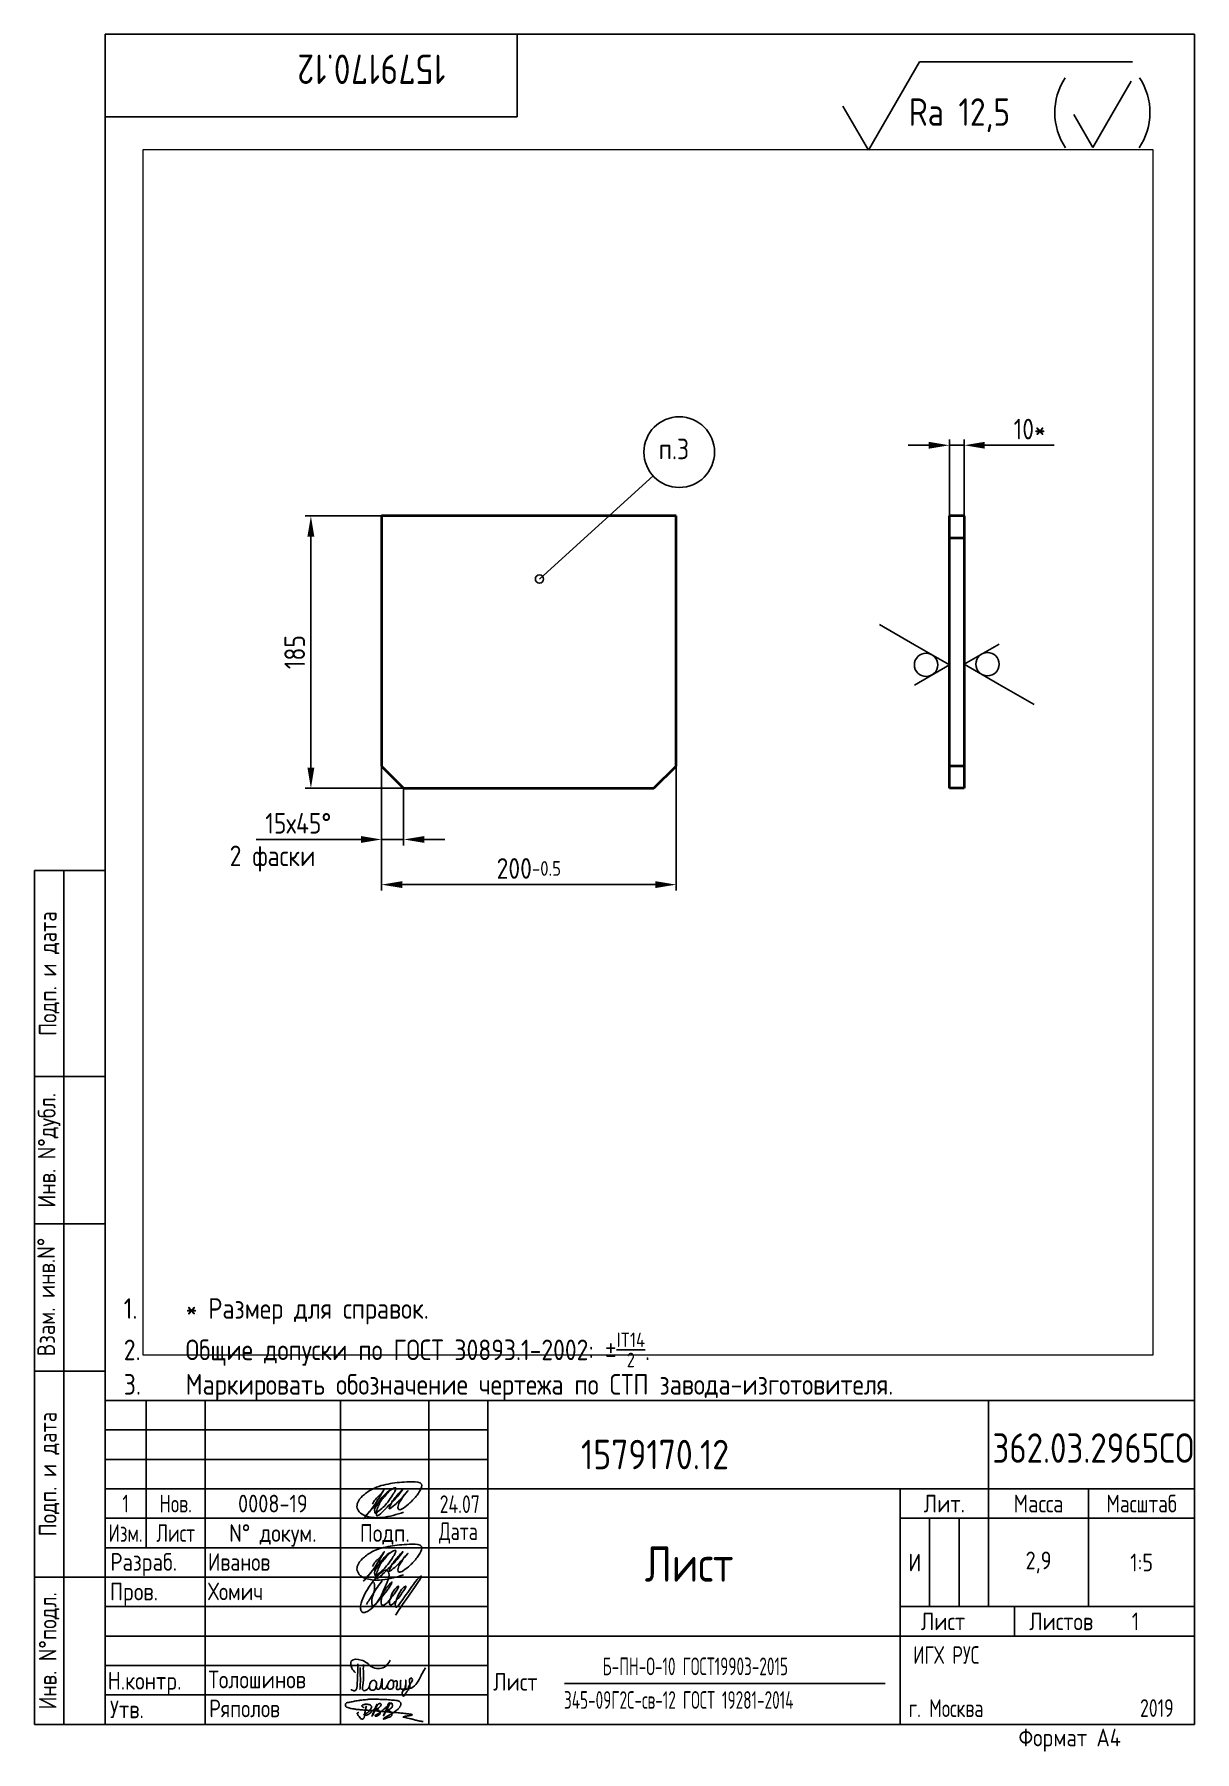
# Paper-space layout 'Лист1' of a CAD drawing. Header units: millimetres. Extents: x 9 to 206, y -2 to 290.
# The model-space entities are those that its viewports show. They can reach past a viewport. Long polylines and large blocks are cut down to what shows.
import ezdxf
from ezdxf.enums import TextEntityAlignment as Align

# ---------------------------------------------------------------- set-up
doc = ezdxf.new("R2010")
doc.units = ezdxf.units.MM
for name, color, linetype in [('12_SURFACE_FINISH', 7, 'Continuous'), ('Bord', 1, 'Continuous'), ('Cont', 6, 'Continuous'), ('Dim', 7, 'Continuous'), ('Text', 3, 'Continuous'), ('Textb', 6, 'Continuous'), ('Подписи', 10, 'Continuous')]:
    doc.layers.add(name, color=color, linetype=linetype)
doc.layers.add('AM_VIEWS', color=1, linetype='Continuous', lineweight=25, plot=False)
doc.layers.add('Con', color=6, linetype='Continuous', lineweight=40)
doc.layers.add('Основные', color=5, linetype='Continuous', lineweight=40)
doc.styles.add('Style1', font='romans.shx', dxfattribs={"width": 0.8})
doc.dimstyles.new('DIMSTYLE_1$0', dxfattribs={"dimtxt": 3.5, "dimasz": 3.5, "dimexe": 1, "dimexo": 0, "dimgap": 1, "dimtad": 1, "dimdec": 1, "dimlfac": 5, "dimtxsty": 'Style1', "dimcen": 0.09, "dimadec": 1, "dimazin": 2, "dimtp": 0.8, "dimtm": 0.8, "dimtfac": 1, "dimtdec": 1, "dimtofl": 0, "dimtmove": 0, "dimatfit": 3, "dimfxl": 1, "dimtolj": 1, "dimarcsym": 0})

# ---------------------------------------------------------------- blocks, each defined once
blk = doc.blocks.new('A$C63F45750')
at = {"layer": 'Text'}
for points, knots in [([(3.17, 2.37), (3.12, 2.38), (3.04, 2.41), (2.94, 2.5), (2.85, 2.57), (2.79, 2.69), (2.87, 2.77), (2.99, 2.84), (3.16, 2.89), (3.36, 2.93), (3.6, 2.95), (3.82, 2.92), (4.05, 2.87), (4.25, 2.78), (4.45, 2.63), (4.46, 2.42), (4.38, 2.26), (4.28, 2.1), (4.17, 1.94), (4.03, 1.78), (3.89, 1.62), (3.75, 1.52), (3.63, 1.43), (3.49, 1.36), (3.35, 1.3), (3.24, 1.25), (3.16, 1.21), (3.12, 1.15), (3.19, 1.1), (3.27, 1.09), (3.4, 1.07), (3.55, 1.07), (3.72, 1.12), (3.92, 1.19), (4.1, 1.34), (4.26, 1.51), (4.44, 1.65), (4.59, 1.81), (4.74, 1.93), (4.84, 2.04), (4.93, 2.14), (5.07, 2.29), (5.19, 2.53), (5.28, 2.68), (5.35, 2.96), (5.23, 2.66), (5.2, 2.44), (5.04, 2.09), (4.95, 1.81), (4.86, 1.57), (4.75, 1.31), (4.67, 1.12), (4.46, 0.78), (4.62, 1.17), (4.71, 1.45), (4.88, 1.74), (5.01, 2), (5.08, 2.19), (5.19, 2.4), (5.32, 2.58), (5.4, 2.75), (5.52, 2.89), (5.65, 3.04), (5.85, 3.1), (6.02, 3.03), (6.08, 2.87), (6.03, 2.7), (5.9, 2.51), (5.7, 2.37), (5.55, 2.23), (5.4, 2.17), (5.31, 2.12), (5.12, 2.09), (5.35, 2.07), (5.48, 2), (5.64, 1.93), (5.75, 1.8), (5.85, 1.67), (5.89, 1.54), (5.89, 1.37), (5.8, 1.2), (5.63, 1.06), (5.41, 0.94), (5.23, 0.86), (5.02, 0.92), (5.13, 1.1), (5.28, 1.16), (5.44, 1.27), (5.61, 1.36), (5.74, 1.46), (5.86, 1.53), (5.95, 1.61), (6.05, 1.69), (6.15, 1.77), (6.28, 1.87), (6.46, 2.02), (6.65, 2.19), (6.83, 2.37), (6.98, 2.49), (7.11, 2.61), (7.2, 2.74), (7.32, 2.84), (7.42, 2.97), (7.48, 3.08), (7.48, 3.27), (7.34, 3.08), (7.28, 2.94), (7.18, 2.69), (7.1, 2.46), (7, 2.22), (6.93, 1.98), (6.83, 1.78), (6.73, 1.55), (6.67, 1.34), (6.6, 1.14), (6.56, 1.03), (6.39, 0.99), (6.62, 1.33), (6.75, 1.54), (6.93, 1.87), (7.05, 2.08), (7.18, 2.32), (7.33, 2.6), (7.47, 2.89), (7.6, 3.07), (7.79, 3.18), (7.95, 3.01), (8, 2.81), (7.99, 2.62), (7.94, 2.46), (7.83, 2.33), (7.69, 2.22), (7.53, 2.11), (7.37, 2.03), (7.21, 1.99), (7.11, 1.97), (6.89, 1.98), (7.07, 1.94), (7.15, 1.9), (7.27, 1.88), (7.39, 1.84), (7.52, 1.81), (7.62, 1.72), (7.7, 1.62), (7.78, 1.51), (7.83, 1.39), (7.87, 1.26), (7.88, 1.13), (7.86, 0.99), (7.75, 0.88), (7.6, 0.77), (7.4, 0.73), (7.19, 0.66), (6.97, 0.55), (6.71, 0.48), (6.57, 0.44), (6.42, 0.42), (6.52, 0.58), (6.61, 0.64), (6.81, 0.78), (7.06, 0.89), (7.33, 1.04), (7.55, 1.16), (7.7, 1.24), (7.84, 1.32), (7.99, 1.43), (8.21, 1.58), (8.48, 1.76), (8.74, 1.95), (8.97, 2.12), (9.1, 2.29), (9.23, 2.44), (9.3, 2.6), (9.37, 2.74), (9.42, 2.92), (9.45, 3.13), (9.21, 3.48), (8.67, 3.59), (8.09, 3.63), (7.57, 3.66), (7.06, 3.74), (6.57, 3.75), (6.09, 3.74), (5.67, 3.78), (5.28, 3.78), (4.96, 3.81), (4.65, 3.83), (4.31, 3.82), (3.97, 3.79), (3.61, 3.74), (3.22, 3.67), (2.86, 3.66), (2.53, 3.61), (2.18, 3.52), (1.78, 3.54), (1.38, 3.37), (0.96, 3.35), (0.58, 3.24), (0.25, 3.19), (0.03, 3.06), (-0.03, 2.83), (0.02, 2.6), (0.26, 2.38), (0.59, 2.33), (1, 2.2), (1.48, 2.15), (1.93, 2.05), (2.35, 2.02), (2.72, 2.01), (3.11, 1.94), (3.68, 1.94), (4.25, 1.83), (4.91, 1.87), (5.53, 1.76), (6.13, 1.72), (6.73, 1.71), (7.32, 1.62), (7.99, 1.55), (8.64, 1.54), (9.16, 1.46), (9.61, 1.42), (10.03, 1.4), (10.41, 1.32), (10.73, 1.29), (11.01, 1.24), (11.18, 1.23), (11.42, 1.14), (11.18, 1.06), (11.01, 1.03), (10.71, 0.98), (10.37, 0.92), (10.1, 0.91), (9.65, 0.75), (10.22, 0.67), (10.54, 0.59), (11.08, 0.47), (11.61, 0.35), (12.17, 0.15), (12.64, 0.08), (12.98, 0.03), (13.11, 0.01), (13.18, 0)], [0, 0, 0, 0, 0.153866, 0.270441, 0.388867, 0.510533, 0.592156, 0.71333, 0.90842, 1.11344, 1.349254, 1.61246, 1.782219, 2.047249, 2.291879, 2.451528, 2.651081, 2.806158, 3.017979, 3.227348, 3.462381, 3.633009, 3.75766, 3.920516, 4.080796, 4.214529, 4.291786, 4.349969, 4.397594, 4.50822, 4.594826, 4.799244, 4.954392, 5.128468, 5.437537, 5.632649, 5.842485, 6.094987, 6.293219, 6.410959, 6.551192, 6.687808, 7.022147, 7.294342, 7.425356, 7.52079, 7.946481, 8.313051, 8.59833, 8.833695, 9.090496, 9.427695, 9.601191, 9.883219, 10.093306, 10.673943, 10.798776, 10.974628, 11.287247, 11.486184, 11.648652, 11.848902, 12.027194, 12.25348, 12.40059, 12.537783, 12.716293, 12.91523, 13.208551, 13.438489, 13.549668, 13.67779, 13.77127, 13.930001, 14.029091, 14.272112, 14.434836, 14.547084, 14.739051, 14.830983, 15.061241, 15.268922, 15.500489, 15.788979, 15.879568, 16.024283, 16.221854, 16.418714, 16.593102, 16.783247, 16.91018, 17.018213, 17.135263, 17.278205, 17.430482, 17.620087, 17.979626, 18.191789, 18.388716, 18.565718, 18.714854, 18.857929, 19.039974, 19.171375, 19.283034, 19.400085, 19.618058, 19.882245, 20.150781, 20.377854, 20.649532, 20.89723, 21.042543, 21.40016, 21.557817, 21.667145, 21.752781, 21.926256, 22.412297, 22.813145, 22.961412, 23.171289, 23.607257, 23.940428, 24.110007, 24.291214, 24.48084, 24.697609, 24.904078, 25.034245, 25.218018, 25.407651, 25.573473, 25.787447, 25.930292, 26.051316, 26.18846, 26.285312, 26.406799, 26.52425, 26.630463, 26.793722, 26.898606, 27.029313, 27.171012, 27.314101, 27.419918, 27.580557, 27.709367, 27.829268, 28.024364, 28.266961, 28.41242, 28.705761, 28.989137, 29.187748, 29.233768, 29.332802, 29.529535, 29.667094, 30.039923, 30.332117, 30.61061, 30.769982, 30.856778, 31.109923, 31.313488, 31.656425, 32.066331, 32.296628, 32.49714, 32.710276, 32.891468, 33.014834, 33.177747, 33.444503, 33.618009, 34.409008, 34.914636, 35.419802, 35.95397, 36.458179, 36.88069, 37.388403, 37.738353, 38.034261, 38.353468, 38.693154, 39.037638, 39.391136, 39.787481, 40.203773, 40.488977, 40.784975, 41.26625, 41.668005, 42.070065, 42.499388, 42.869834, 43.079573, 43.213439, 43.554591, 43.717296, 44.153724, 44.506336, 45.019111, 45.587859, 45.90191, 46.270392, 46.703958, 47.093115, 47.952647, 48.44014, 49.079253, 49.808223, 50.268654, 50.851051, 51.604831, 52.298429, 52.776925, 53.1907, 53.661988, 54.042386, 54.348524, 54.616841, 54.853814, 54.983777, 55.126096, 55.333328, 55.613101, 56.008732, 56.315809, 56.59982, 56.87931, 57.399251, 57.889617, 58.432507, 59.066698, 59.660314, 59.862668, 60.07277, 60.07277, 60.07277, 60.07277]), ([(2.31, 1.53), (2.26, 1.52), (2.17, 1.51), (2.06, 1.48), (1.93, 1.38), (2.07, 1.25), (2.14, 1.11), (2.26, 0.93), (2.39, 0.72), (2.57, 0.54), (2.71, 0.44), (2.86, 0.4), (3.02, 0.43), (3.14, 0.54), (3.21, 0.79), (3.25, 1.07), (3.31, 1.4), (3.35, 1.67), (3.38, 1.92), (3.47, 2.19), (3.5, 2.43), (3.54, 2.59), (3.56, 2.64)], [0, 0, 0, 0, 0.15847, 0.269731, 0.363591, 0.555514, 0.688037, 0.848606, 1.204359, 1.433632, 1.58673, 1.729549, 1.880686, 2.057874, 2.19169, 2.63505, 2.928153, 3.184121, 3.441863, 3.696117, 4.025873, 4.178055, 4.178055, 4.178055, 4.178055])]:
    blk.add_open_spline(points, degree=3, knots=knots, dxfattribs=at)
blk = doc.blocks.new('A$C4F4A4F5D')
at = {"layer": 'Основные', "lineweight": 25}
for points, knots in [([(0.76, 2.84), (0.53, 3.07), (0.02, 3.58), (-0.25, 5.26), (1.65, 5.12), (2.72, 4.57), (3.71, 3.46), (5.71, 3.44), (6.39, 4.52), (6.67, 4.97)], [0, 0, 0, 0, 0.995549, 2.196439, 3.853213, 4.970011, 6.02292, 8.170898, 9.705386, 9.705386, 9.705386, 9.705386]), ([(1.19, 4.34), (1.17, 3.4), (1.13, 2.06), (0.98, -0.44), (0.2, -0.16), (0.03, -0.03), (0, 0)], [0, 0, 0, 0, 3.274293, 4.654149, 5.171803, 5.30168, 5.30168, 5.30168, 5.30168]), ([(1.58, 3.74), (1.58, 3.25), (1.58, 2.32), (1.61, 1.07), (1.55, 0.31), (1.53, 0)], [0, 0, 0, 0, 1.453969, 2.804084, 3.740223, 3.740223, 3.740223, 3.740223]), ([(2.1, 4.21), (2.1, 3.72), (2.08, 2.67), (2.22, 1.45), (1.71, -0.56), (3.23, 0.14), (3.06, 1.09), (3.85, 1.74), (4.43, 1.17), (4.31, 0.54), (4.11, -0.15), (3.33, -0.21), (3.11, 0.28), (3.13, 0.53), (3.14, 0.66)], [0, 0, 0, 0, 1.402041, 3.063923, 4.415037, 5.298701, 6.374637, 7.087927, 7.603499, 8.330482, 8.911132, 9.613125, 9.996533, 10.366919, 10.366919, 10.366919, 10.366919]), ([(7.18, 1.27), (7.27, 1.3), (7.44, 1.37), (7.78, 1.56), (7.87, 1.06), (7.83, 0.71), (7.66, -0.05), (8.07, 0.01), (8.43, 0.12), (8.39, 0.68), (8.46, 1.9), (8.39, 0.94), (8.43, 0.6), (8.37, 0.05), (8.74, 0.07), (9.11, -0.03), (9.26, 0.49), (9.33, 0.95), (9.27, 1.34), (9.32, 1.77), (9.28, 0.91), (9.34, 0.6), (9.2, 0.14), (9.65, -0.01), (9.83, 0.61), (10.14, 1.03), (10.6, 1.72), (9.95, 2.11), (9.91, 1.23), (10.07, 0.69), (9.92, 0), (9.35, -0.37), (8.95, -1.56), (8.34, 0.07), (10.28, -0.02), (11.26, 1.1), (11.82, 2.15), (12.24, 3.04), (12.52, 3.46), (12.65, 3.65)], [0, 0, 0, 0, 0.305783, 0.619019, 0.796582, 1.5526, 2.082394, 2.34716, 2.5822, 3.136594, 4.040413, 4.363654, 5.267311, 5.441668, 5.78494, 6.114287, 6.466434, 7.104395, 7.620812, 7.679251, 8.272982, 8.692439, 9.1059, 9.338721, 9.784511, 10.568279, 11.297869, 11.566962, 12.285888, 12.851793, 13.545205, 14.102749, 15.055561, 15.671649, 17.422398, 18.699613, 20.16544, 20.963871, 21.66672, 21.66672, 21.66672, 21.66672]), ([(4.28, 0.44), (4.31, 0.37), (4.37, 0.25), (4.41, 0.06), (4.62, -0.05), (5, 0.18), (5.14, 0.84), (5.2, 1.3), (5.31, 2.06), (5.31, 1.17), (5.3, 0.78), (5.2, 0.26), (5.58, -0.01), (5.91, 0.16), (6.08, 0.5), (6.26, 0.9), (6.43, 1.31), (6.72, 1.59), (7.17, 1.58), (7.18, 1.05), (7.31, 0.57), (6.99, 0.02), (6.34, -0.02), (6.17, 0.51), (6.24, 0.79), (6.27, 0.92)], [0, 0, 0, 0, 0.247339, 0.413433, 0.559308, 0.874045, 1.558567, 2.392422, 2.645523, 3.22433, 3.719885, 4.231527, 4.573657, 4.879974, 5.190145, 5.704595, 6.19318, 6.529505, 6.863422, 7.269696, 7.83948, 8.395909, 8.926487, 9.378613, 9.791445, 9.791445, 9.791445, 9.791445])]:
    blk.add_open_spline(points, degree=3, knots=knots, dxfattribs=at)
blk = doc.blocks.new('*D6')
at = {"layer": 'Defpoints', "color": 0, "transparency": 16777216}
for p in [(178.95, 179.5), (228.95, 179.5), (228.95, 159.39)]:
    blk.add_point(p, dxfattribs=at)
at = {"layer": 'Dim', "color": 0, "lineweight": -2, "transparency": 16777216}
for p, q in [((178.95, 179.5), (178.95, 158.39)), ((228.95, 179.5), (228.95, 158.39)), ((182.45, 159.39), (225.45, 159.39))]:
    blk.add_line(p, q, dxfattribs=at)
at = {"layer": 'Dim', "color": 0, "transparency": 16777216}
for points in [[(182.45, 159.98), (182.45, 158.81), (178.95, 159.39)], [(225.45, 159.98), (225.45, 158.81), (228.95, 159.39)]]:
    blk.add_solid(points, dxfattribs=at)
at = {"layer": 'Dim', "color": 0, "transparency": 16777216, "insert": (203.95, 162.14), "char_height": 3.5, "attachment_point": 5, "style": 'Style1'}
blk.add_mtext('\\A1;200{}{\\H0.71x;\\C3;-0.5}', dxfattribs=at)
blk = doc.blocks.new('*D7')
at = {"layer": 'Defpoints', "color": 0, "transparency": 16777216}
for p in [(166.95, 222), (178.95, 222), (182.7, 175.75)]:
    blk.add_point(p, dxfattribs=at)
at = {"layer": 'Dim', "color": 0, "lineweight": -2, "transparency": 16777216}
for p, q in [((178.95, 222), (165.95, 222)), ((166.95, 179.25), (166.95, 218.5)), ((182.7, 175.75), (165.95, 175.75))]:
    blk.add_line(p, q, dxfattribs=at)
at = {"layer": 'Dim', "color": 0, "transparency": 16777216}
for points in [[(166.36, 218.5), (167.53, 218.5), (166.95, 222)], [(166.36, 179.25), (167.53, 179.25), (166.95, 175.75)]]:
    blk.add_solid(points, dxfattribs=at)
at = {"layer": 'Dim', "color": 0, "transparency": 16777216, "insert": (164.2, 198.87), "char_height": 3.5, "attachment_point": 5, "rotation": 90, "style": 'Style1'}
blk.add_mtext('\\A1;185', dxfattribs=at)
blk = doc.blocks.new('*D4')
at = {"layer": 'Defpoints', "color": 0, "transparency": 16777216}
for p in [(178.95, 179.5), (182.7, 175.75), (178.95, 167.06)]:
    blk.add_point(p, dxfattribs=at)
at = {"layer": 'Dim', "color": 0, "lineweight": -2, "transparency": 16777216}
for p, q in [((178.95, 179.5), (178.95, 166.06)), ((182.7, 175.75), (182.7, 166.06)), ((175.45, 167.06), (157.68, 167.06)), ((182.7, 167.06), (178.95, 167.06)), ((186.2, 167.06), (189.7, 167.06))]:
    blk.add_line(p, q, dxfattribs=at)
at = {"layer": 'Dim', "color": 0, "transparency": 16777216}
for points in [[(175.45, 167.64), (175.45, 166.48), (178.95, 167.06)], [(186.2, 167.64), (186.2, 166.48), (182.7, 167.06)]]:
    blk.add_solid(points, dxfattribs=at)
at = {"layer": 'Dim', "color": 0, "transparency": 16777216, "insert": (164.81, 169.81), "char_height": 3.5, "attachment_point": 5, "style": 'Style1'}
blk.add_mtext('\\A1;15х45%%D', dxfattribs=at)
blk = doc.blocks.new('_DOTBLANK')
at = {"color": 0, "linetype": 'ByBlock'}
blk.add_line((-1, 0), (0, 0), dxfattribs=at)
blk.add_circle((0, 0), 0.2, dxfattribs=at)
blk = doc.blocks.new('*D5')
at = {"layer": 'Defpoints', "color": 0, "transparency": 16777216}
for p in [(277.86, 234), (275.36, 222), (277.86, 222)]:
    blk.add_point(p, dxfattribs=at)
at = {"layer": 'Dim', "color": 0, "lineweight": -2, "transparency": 16777216}
for p, q in [((271.86, 234), (268.36, 234)), ((275.36, 222), (275.36, 235)), ((275.36, 234), (277.86, 234)), ((277.86, 222), (277.86, 235)), ((281.36, 234), (293.13, 234))]:
    blk.add_line(p, q, dxfattribs=at)
at = {"layer": 'Dim', "color": 0, "transparency": 16777216}
for points in [[(271.86, 234.58), (271.86, 233.42), (275.36, 234)], [(281.36, 234.58), (281.36, 233.42), (277.86, 234)]]:
    blk.add_solid(points, dxfattribs=at)
at = {"layer": 'Dim', "color": 0, "transparency": 16777216, "insert": (288.99, 236.75), "char_height": 3.5, "attachment_point": 5, "style": 'Style1'}
blk.add_mtext('\\A1;10*', dxfattribs=at)

msp = doc.modelspace()

# ---------------------------------------------------------------- linework, layer by layer
at = {"color": 7, "linetype": 'Continuous'}
msp.add_circle((229.487522, 232.832416), 6, dxfattribs=at)
at = {"layer": '12_SURFACE_FINISH', "color": 2, "linetype": 'Continuous'}
for p, q in [((275.359981, 196.70772), (275.359981, 218.249219)), ((277.859981, 206.312232), (277.859981, 218.249219)), ((269.429716, 200.13156), (263.478496, 203.567499)), ((275.359981, 196.70772), (269.429716, 200.13156)), ((283.790246, 200.248768), (277.859981, 196.824928)), ((269.429716, 193.28388), (275.359981, 196.70772)), ((277.859981, 196.824928), (283.790246, 193.401088)), ((283.790246, 193.401088), (289.741466, 189.96515))]:
    msp.add_line(p, q, dxfattribs=at)
for centre in [(271.391231, 196.70772), (281.828731, 196.824928)]:
    msp.add_circle(centre, 1.984375, dxfattribs=at)
at = {"layer": 'Con', "linetype": 'Continuous'}
for p, q in [((178.947278, 221.999219), (178.947278, 179.499219)), ((228.947278, 221.999219), (178.947278, 221.999219)), ((228.947278, 179.499219), (228.947278, 221.999219)), ((275.359981, 175.749219), (275.359981, 221.999219)), ((277.859981, 221.999219), (275.359981, 221.999219)), ((277.859981, 221.999219), (277.859981, 175.749219)), ((277.859981, 218.249219), (275.359981, 218.249219)), ((178.947278, 179.499219), (182.697278, 175.749219)), ((225.197278, 175.749219), (228.947278, 179.499219)), ((277.859981, 179.499219), (275.359981, 179.499219)), ((182.697278, 175.749219), (225.197278, 175.749219)), ((277.859981, 175.749219), (275.359981, 175.749219))]:
    msp.add_line(p, q, dxfattribs=at)
at = {"layer": 'Dim', "linetype": 'Continuous'}
msp.add_lwpolyline([(208.347492, 213.6333), (225.045885, 228.798577)], dxfattribs=at)

# ---------------------------------------------------------------- block references
at = {"layer": 'Dim', "linetype": 'Continuous', "xscale": 3.500000000000001, "yscale": 3.500000000000001, "zscale": 3.500000000000001, "rotation": 222.24534396728345}
msp.add_blockref('_DOTBLANK', (205.756537, 211.280226), dxfattribs=at)

# ---------------------------------------------------------------- texts
at = {"color": 2, "linetype": 'Continuous', "style": 'Style1', "width": 0.8}
msp.add_text('п.3', height=3.4999996, dxfattribs=at).set_placement((225.997723, 231.626312))
at = {"layer": 'Dim', "insert": (151.305386, 166.030716), "char_height": 3.5, "width": 21.7, "attachment_point": 1, "style": 'Style1'}
msp.add_mtext(' 2 фаски', dxfattribs=at)

# ---------------------------------------------------------------- dimensions: what is measured, and where the dimension line sits
at = {"layer": 'Dim'}
dim = msp.add_linear_dim(base=(277.859981, 233.999219), p1=(275.359981, 221.999219), p2=(277.859981, 221.999219), text='<>*', dimstyle='DIMSTYLE_1$0', override={"dimdec": 4, "dimlfac": 4, "dimtofl": 1}, dxfattribs=at)
dim.commit()
dim.dimension.update_dxf_attribs({"geometry": '*D5', "text_midpoint": (288.993315, 233.999219), "dimtype": 160})
dim = msp.add_linear_dim(base=(166.947278, 221.999219), p1=(182.697278, 175.749219), p2=(178.947278, 221.999219), angle=90, dimstyle='DIMSTYLE_1$0', override={"dimdec": 4, "dimlfac": 4, "dimpost": ''}, dxfattribs=at)
dim.commit()
dim.dimension.update_dxf_attribs({"geometry": '*D7', "text_midpoint": (164.197278, 198.874219)})
for base, p1, p2, text, override, picture, middle in [((178.947278, 167.060794), (182.697278, 175.749219), (178.947278, 179.499219), '<>х45%%D', {"dimdec": 4, "dimlfac": 4, "dimtofl": 1}, '*D4', (164.813944, 169.810794)), ((228.947278, 159.39348), (178.947278, 179.499219), (228.947278, 179.499219), '<>{}{\\H0.71x;\\C3;-0.5}', {"dimdec": 4, "dimlfac": 4, "dimpost": '', "dimtp": 0, "dimtm": 0.5, "dimtdec": 1, "dimtzin": 8}, '*D6', (203.947278, 162.14348))]:
    dim = msp.add_linear_dim(base=base, p1=p1, p2=p2, text=text, dimstyle='DIMSTYLE_1$0', override=override, dxfattribs=at)
    dim.commit()
    dim.dimension.update_dxf_attribs({"geometry": picture, "text_midpoint": middle})

psp = doc.layouts.new('Лист1')

# ---------------------------------------------------------------- linework, layer by layer
at = {"layer": '12_SURFACE_FINISH', "color": 2, "linetype": 'Continuous'}
for p, q in [((150.75, 270.41), (159.41, 285.41)), ((159.41, 285.41), (195.58, 285.41)), ((192.09, 276.5), (195.34, 282.13)), ((146.42, 277.91), (150.75, 270.41)), ((185.6, 276.5), (188.85, 270.88)), ((188.85, 270.88), (192.09, 276.5))]:
    psp.add_line(p, q, dxfattribs=at)
for centre, start, end in [((193.12, 276.83), 146.7128, 214.1116), ((187.8, 276.83), 325.8884, 33.2872)]:
    psp.add_arc(centre, 10.74, start, end, dxfattribs=at)
at = {"layer": 'Bord'}
for p, q in [((21.13, 53.1), (86.13, 53.1)), ((21.13, 48.1), (86.13, 48.1)), ((21.13, 43.1), (86.13, 43.1)), ((161.13, 38.1), (161.13, 23.1)), ((166.13, 38.1), (166.13, 23.1)), ((21.13, 28.1), (86.13, 28.1)), ((21.13, 23.1), (86.13, 23.1)), ((21.13, 18.1), (86.13, 18.1)), ((21.13, 13.1), (86.13, 13.1)), ((21.13, 8.1), (86.13, 8.1))]:
    psp.add_line(p, q, dxfattribs=at)
at = {"layer": 'Cont'}
for p, q in [((206.13, 290.1), (21.13, 290.1)), ((21.13, 290.1), (21.13, 3.1)), ((91.13, 276.1), (91.13, 290.1)), ((206.13, 290.1), (206.13, 3.1)), ((206.13, 290.1), (206.13, 3.1)), ((21.13, 276.1), (91.13, 276.1)), ((9.13, 3.1), (9.13, 148.1)), ((9.13, 148.1), (21.13, 148.1)), ((14.13, 3.1), (14.13, 148.1)), ((9.13, 113.1), (21.13, 113.1)), ((21.13, 88.1), (9.13, 88.1)), ((21.13, 63.1), (9.13, 63.1)), ((21.13, 58.1), (206.13, 58.1)), ((206.13, 58.1), (21.13, 58.1)), ((28.13, 58.1), (28.13, 33.1)), ((38.13, 58.1), (38.13, 3.1)), ((61.13, 3.1), (61.13, 58.1)), ((76.13, 58.1), (76.13, 3.1)), ((86.13, 3.1), (86.13, 58.1)), ((171.13, 58.1), (171.13, 23.1)), ((86.13, 43.1), (206.13, 43.1)), ((156.13, 3.1), (156.13, 43.1)), ((188.13, 23.1), (188.13, 43.1)), ((21.13, 38.1), (86.13, 38.1)), ((206.13, 38.1), (156.13, 38.1)), ((86.13, 33.1), (21.13, 33.1)), ((21.13, 28.1), (9.13, 28.1)), ((156.13, 23.1), (206.13, 23.1)), ((175.57, 23.1), (175.57, 18.1)), ((206.13, 18.1), (86.13, 18.1)), ((21.13, 3.1), (9.13, 3.1)), ((206.13, 3.1), (21.13, 3.1))]:
    psp.add_line(p, q, dxfattribs=at)
at = {"layer": 'Text'}
psp.add_line((99.17, 10.05), (153.57, 10.05), dxfattribs=at)
at = {"layer": 'Подписи'}
for points, knots in [([(69.42, 42.89), (68.93, 42.45), (68.07, 41.66), (67.26, 40.38), (66.77, 39.52), (67.01, 38.88), (67.7, 39.41), (68.31, 39.89), (69.22, 40.91), (69.89, 41.97), (70.35, 42.61), (70.56, 43.39), (69.83, 43.09), (69.27, 42.66), (68.65, 41.83), (67.97, 41.16), (67.61, 40.35), (67.28, 39.55), (67.18, 39), (67.22, 38.4), (67.95, 38.89), (68.63, 39.61), (69.93, 40.88), (70.81, 41.81), (72.2, 43.71), (70.18, 41.41), (69.81, 40.92), (69.27, 39.57), (70.64, 40.59), (71, 41.01), (73.08, 43.33), (71.63, 41.78), (71.26, 40.97), (70.75, 40.16), (71.06, 39.37), (72.07, 40.01), (72.95, 40.74), (73.98, 41.8), (74.64, 42.8), (75.24, 44.3), (72.4, 44.34), (70.12, 44.13), (67.14, 43.54), (65.26, 42.3), (64.16, 41.23), (63.79, 40.07), (64.27, 39.01), (65.32, 38.49), (66.65, 38.18), (68.24, 38.2), (70.04, 38.56), (71.24, 38.95), (71.82, 39.14)], [0, 0, 0, 0, 1.9755, 3.453266, 4.599682, 4.791473, 5.145238, 6.497385, 7.664272, 9.094306, 10.114998, 10.459762, 10.811562, 11.792042, 12.959743, 13.767676, 14.660412, 15.605031, 16.245448, 16.572031, 16.925795, 18.146901, 20.185044, 21.789331, 22.951009, 24.626743, 26.592474, 27.035558, 27.450584, 30.017364, 31.457812, 32.594833, 33.885024, 34.80449, 35.192074, 35.984441, 37.373068, 39.207782, 40.066553, 41.248724, 42.851981, 46.196805, 49.405498, 51.42283, 52.958607, 53.90671, 54.859511, 56.175895, 57.248919, 58.950609, 60.891135, 62.727304, 62.727304, 62.727304, 62.727304]), ([(66.54, 40.52), (66.7, 40.8), (67.06, 41.46), (67.86, 42.01), (69.12, 43.95), (66.92, 40.35), (66.27, 39.49), (64.46, 37.38), (66.62, 40), (67.52, 40.74), (68.03, 41.15)], [0, 0, 0, 0, 0.949687, 2.182955, 3.211934, 5.843898, 8.089363, 9.295303, 11.182264, 13.603818, 13.603818, 13.603818, 13.603818]), ([(69.42, 32.27), (68.93, 31.83), (68.07, 31.04), (67.26, 29.76), (66.77, 28.9), (67.01, 28.26), (67.7, 28.79), (68.31, 29.27), (69.22, 30.29), (69.89, 31.35), (70.35, 31.99), (70.56, 32.77), (69.83, 32.47), (69.27, 32.05), (68.65, 31.21), (67.97, 30.54), (67.61, 29.73), (67.28, 28.93), (67.18, 28.38), (67.22, 27.78), (67.95, 28.27), (68.63, 28.99), (69.93, 30.26), (70.81, 31.19), (72.2, 33.09), (70.18, 30.79), (69.81, 30.3), (69.27, 28.95), (70.64, 29.98), (71, 30.39), (73.08, 32.71), (71.63, 31.16), (71.26, 30.35), (70.75, 29.54), (71.06, 28.75), (72.07, 29.39), (72.95, 30.12), (73.98, 31.18), (74.64, 32.18), (75.24, 33.68), (72.4, 33.72), (70.12, 33.51), (67.14, 32.92), (65.26, 31.68), (64.16, 30.61), (63.79, 29.45), (64.27, 28.39), (65.32, 27.87), (66.65, 27.57), (68.24, 27.58), (70.04, 27.94), (71.24, 28.33), (71.82, 28.52)], [0, 0, 0, 0, 1.9755, 3.453266, 4.599682, 4.791473, 5.145238, 6.497385, 7.664272, 9.094306, 10.114998, 10.459762, 10.811562, 11.792042, 12.959743, 13.767676, 14.660412, 15.605031, 16.245448, 16.572031, 16.925795, 18.146901, 20.185044, 21.789331, 22.951009, 24.626743, 26.592474, 27.035558, 27.450584, 30.017364, 31.457812, 32.594833, 33.885024, 34.80449, 35.192074, 35.984441, 37.373068, 39.207782, 40.066553, 41.248724, 42.851981, 46.196805, 49.405498, 51.42283, 52.958607, 53.90671, 54.859511, 56.175895, 57.248919, 58.950609, 60.891135, 62.727304, 62.727304, 62.727304, 62.727304]), ([(66.54, 29.9), (66.7, 30.19), (67.06, 30.85), (67.86, 31.39), (69.12, 33.33), (66.92, 29.73), (66.27, 28.87), (64.46, 26.76), (66.62, 29.38), (67.52, 30.12), (68.03, 30.53)], [0, 0, 0, 0, 0.949687, 2.182955, 3.211934, 5.843898, 8.089363, 9.295303, 11.182264, 13.603818, 13.603818, 13.603818, 13.603818]), ([(66.84, 27.21), (66.88, 26.62), (66.97, 25.38), (66.22, 24.29), (66.55, 23.01), (67.86, 24.38), (68.3, 25.6), (69.11, 27.41), (69.57, 28.56), (68.82, 29.56), (67.35, 28.32), (66.04, 26.69), (64.76, 24.48), (64.43, 22.9), (64.82, 21.73), (66.43, 22.69), (67.54, 24.09), (68.76, 25.47), (69.52, 26.52), (70.16, 27.74), (69.15, 26.6), (68.48, 25.75), (67.96, 24.74), (68.01, 23), (69.36, 23.95), (69.83, 24.82), (70.52, 25.55), (71.33, 27.13), (69.83, 25.55), (69.7, 24.63), (69.33, 23.84), (69.58, 23.21), (70.46, 23.94), (71.03, 24.61), (71.59, 25.47), (72.58, 26.93), (71.49, 26.11), (71.06, 25.4), (70.66, 24.4), (70.37, 23.67), (70.48, 22.63), (72.21, 25.09), (72.99, 26.15), (74.07, 27.69), (75.73, 29.16), (72, 24.01), (70.9, 22.34), (70.44, 21.64)], [0, 0, 0, 0, 1.694377, 3.611891, 4.07736, 4.60447, 7.711907, 8.884558, 10.553021, 11.020313, 12.085944, 14.869427, 18.302412, 19.195025, 19.797312, 21.447957, 22.845763, 25.833596, 26.383869, 27.255355, 28.272531, 28.907972, 30.992725, 31.763238, 32.806058, 34.265897, 35.053159, 36.16987, 37.377204, 38.774687, 39.574428, 39.857371, 40.446901, 41.989311, 42.846158, 44.082314, 44.70121, 45.674294, 46.914256, 47.749726, 48.21214, 49.32338, 53.084538, 54.488933, 54.79415, 59.273817, 62.52012, 62.52012, 62.52012, 62.52012]), ([(68.19, 27.54), (67.65, 26.78), (66.71, 25.44), (65.86, 24.04), (65.5, 23.44)], [0, 0, 0, 0, 2.789819, 4.905952, 4.905952, 4.905952, 4.905952])]:
    psp.add_open_spline(points, degree=3, knots=knots, dxfattribs=at)

# ---------------------------------------------------------------- block references
at = {"layer": 'Cont'}
psp.add_blockref('A$C63F45750', (61.94, 3.59), dxfattribs=at)
at = {"layer": 'Подписи'}
psp.add_blockref('A$C4F4A4F5D', (62.89, 9.04), dxfattribs=at)

# ---------------------------------------------------------------- texts
at = {"insert": (20.82, 75.48), "char_height": 3.5, "attachment_point": 1, "style": 'Style1'}
psp.add_mtext_dynamic_manual_height_columns('\\A1;\\pxi-3,l4,t4;1.\t* Размер для справок.\\P2.\tОбщие допуски по ГОСТ 30893.1-2002: %%P{\\H0.7x;\\SIT14/2;}.\\P3.\tМаркировать обозначение чертежа по СТП завода-изготовителя.', width=190.0946, gutter_width=25, heights=[0], dxfattribs=at)
at = {"layer": '12_SURFACE_FINISH', "color": 2, "linetype": 'Continuous', "style": 'Style1', "width": 0.8}
psp.add_text('Ra 12,5', height=4.667, dxfattribs=at).set_placement((157.6, 274.57))
at = {"layer": 'Text', "style": 'Style1', "width": 0.8}
for s, p in [('Подп. и дата', (11.63, 130.6)), ('Инв. N%%dдубл.', (11.63, 100.6)), ('Взам. инв.N%%d ', (11.13, 76.48)), ('Подп. и дата', (11.63, 45.6)), ('Инв. N%%dподл.', (11.63, 15.6))]:
    psp.add_text(s, height=3, rotation=90, dxfattribs=at).set_placement(p, align=Align.MIDDLE)
at = {"layer": 'Text', "style": 'Style1', "width": 0.593724}
psp.add_text('362.03.2965СО', height=5, dxfattribs=at).set_placement((171.8, 47.53), (206.01, 47.53), align=Align.FIT)
at = {"layer": 'Text', "style": 'Style1'}
for s, height, width, p in [('1579170.12', 5, 0.8, (101.95, 46.43)), ('Разpаб.', 3, 0.8, (22.05, 29.2)), ('Иванов', 3, 0.77, (38.62, 29.19)), ('Лист', 6, 0.8, (112.79, 27.34)), ('Пpов.', 3, 0.8, (21.97, 24.17)), ('Хомич', 3, 0.77, (38.62, 24.19)), ('Н.контp.', 3, 0.8, (21.59, 9.02)), ('Толошинов', 3, 0.8, (38.69, 9.23)), ('Лист', 3, 0.8, (87.03, 8.84)), ('Б-ПН-О-10 ГОСТ19903-2015', 3, 0.6, (105.62, 11.46)), ('345-09Г2С-св-12 ГОСТ 19281-2014', 3, 0.6, (99.05, 5.75)), ('Утв.', 3, 0.8, (21.97, 4.16)), ('Ряполов', 3, 0.77, (38.82, 4.31)), ('г. Москва', 3, 0.7, (157.59, 4.35)), ('Фоpмат А4', 3, 0.8, (176.24, -0.62))]:
    psp.add_text(s, height=height, dxfattribs=dict(at, width=width)).set_placement(p)
for s, width, p in [('1', 0.7, (24.63, 40.6)), ('Нов.', 0.7, (33.13, 40.6)), ('0008-19', 0.8, (49.63, 40.6)), ('24.07', 0.7, (81.36, 40.5)), ('Лит.', 0.8, (163.63, 40.6)), ('Масса', 0.8, (179.63, 40.6)), ('Масштаб', 0.75, (197.13, 40.6)), ('Изм.', 0.7, (24.63, 35.6)), ('Лист', 0.7, (33.13, 35.6)), ('N%%d докум.', 0.8, (49.63, 35.6)), ('Подп.', 0.8, (68.63, 35.6)), ('Лист', 0.8, (163.4, 20.6)), ('Листов', 0.8, (183.47, 20.6))]:
    psp.add_text(s, height=3, dxfattribs=dict(at, width=width)).set_placement(p, align=Align.MIDDLE_CENTER)
at = {"layer": 'Text', "style": 'Style1', "width": 0.7}
for s, p in [('Дата', (81.13, 35.6)), ('ИГХ РУС', (163.97, 14.89))]:
    psp.add_text(s, height=3, dxfattribs=at).set_placement(p, align=Align.MIDDLE)
at = {"layer": 'Text', "style": 'Style1', "width": 0.8}
for tag, text, p in [('И', 'И', (158.62, 30.6)), ('2,9', '', (179.63, 30.6)), ('1:5', '', (197.13, 30.6))]:
    psp.add_attdef(tag, text=text, height=3, dxfattribs=at).set_placement(p, align=Align.MIDDLE)
at = {"layer": 'Text', "style": 'Style1'}
for tag, p, width in [('1', (195.47, 19.11), 0.8), ('2019', (196.86, 4.38), 0.7)]:
    psp.add_attdef(tag, p, '', height=3, dxfattribs=dict(at, width=width))
at = {"layer": 'Textb', "style": 'Style1', "width": 0.8}
psp.add_text('1579170.12', height=5, rotation=180, dxfattribs=at).set_placement((78.93, 286.67))

# ---------------------------------------------------------------- viewports
at = {"layer": 'AM_VIEWS'}
psp.add_viewport(center=(113.32, 168.16), size=(171.49, 204.628), view_center_point=(224.18457, 181.843304), view_height=204.6277884, dxfattribs=at)

doc.saveas('drawing.dxf')
